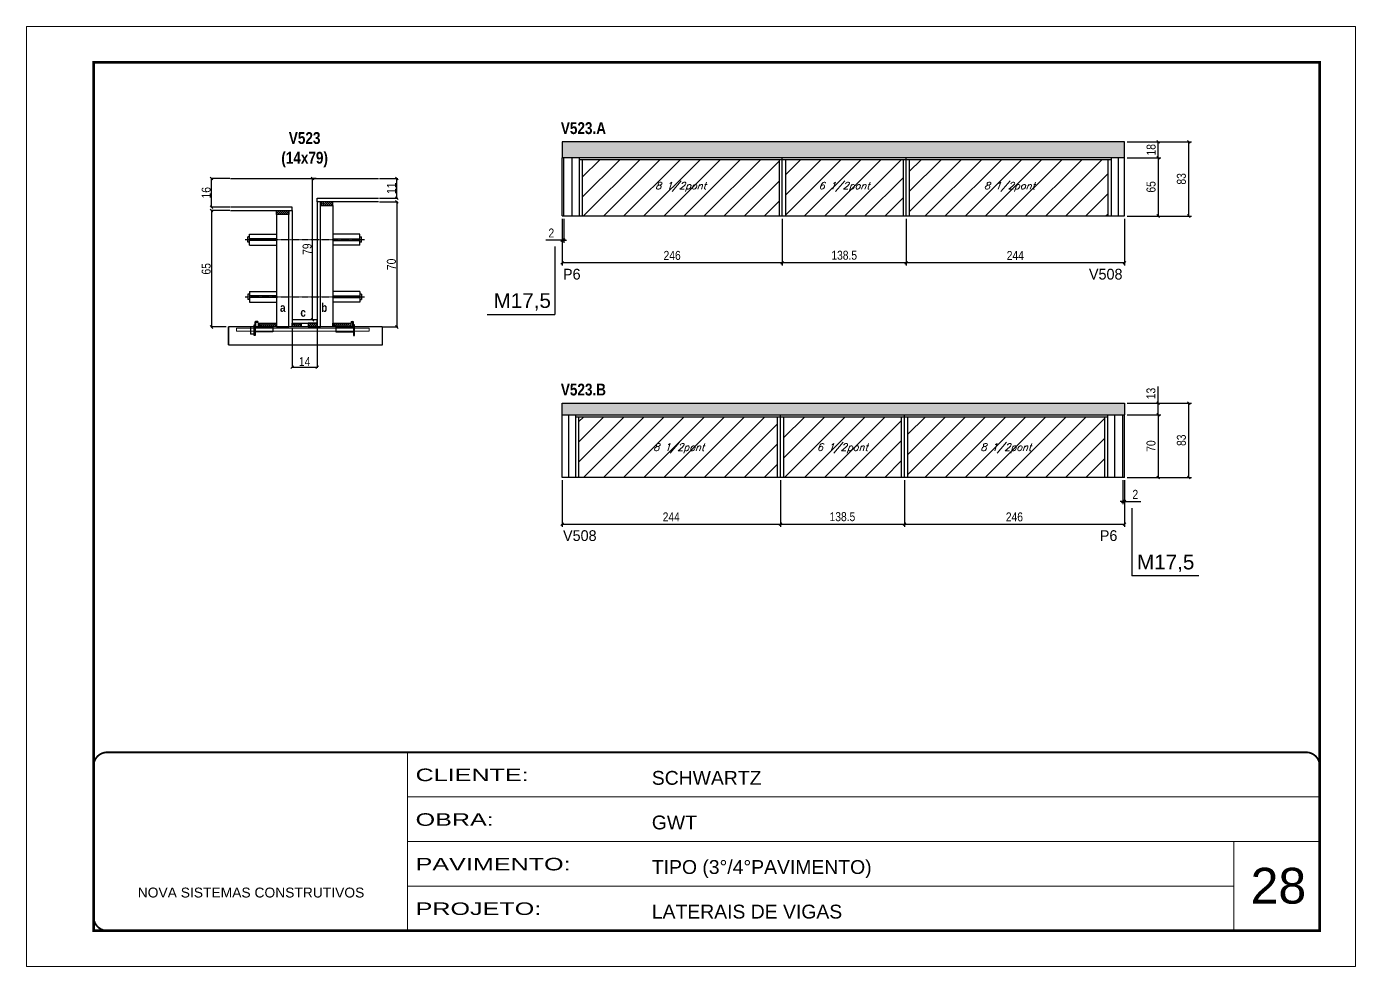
# Model space of a CAD drawing. Extents: x 13154 to 22413, y 1253 to 30260.
# Drawn here: x 17923 to 19408, y 21928 to 22978 of the extents above; entities that cross this region are included whole.
import ezdxf

# ---------------------------------------------------------------- set-up
doc = ezdxf.new("R2010")
doc.units = 0
for name, pattern in [('CONTINUO', [0]), ('DASHED', [0.75, 0.5, -0.25]), ('HIDDEN', [0.375, 0.25, -0.125])]:
    doc.linetypes.add(name, pattern=pattern)
for name, color, linetype in [('5', 5, 'Continuous'), ('barrote', 251, 'Continuous'), ('COTA', 241, 'Continuous'), ('detalhes', 4, 'Continuous'), ('NOMENCLATURA', 7, 'Continuous'), ('Painéis', 200, 'Continuous'), ('presilha', 1, 'Continuous'), ('SARR_2.2x10', 60, 'Continuous'), ('SARR_2.2x7', 40, 'Continuous'), ('SARR_3.5x7', 81, 'Continuous'), ('TENSOR', 3, 'Continuous'), ('texto', 7, 'Continuous')]:
    doc.layers.add(name, color=color, linetype=linetype)
for name, color, linetype, lineweight in [('CARIMBO', 255, 'Continuous', 9), ('CONCRETO', 251, 'Continuous', 25), ('Folhas', 255, 'Continuous', 9), ('Hachura', 251, 'Continuous', 9), ('SARRAFO DE PRESSAO', 251, 'DASHED', 9), ('SCO-___-LAJ', 2, 'Continuous', 0)]:
    doc.layers.add(name, color=color, linetype=linetype, lineweight=lineweight)
doc.styles.add('ARIAL', font='arial.ttf')
doc.styles.add('COTA TECNICA', font='techl___.ttf', dxfattribs={"height": 10})
doc.styles.add('COTA TECNICA 2X', font='techl___.ttf', dxfattribs={"height": 10})
doc.styles.add('Romans', font='romans.shx')
doc.styles.add('ROMAS860', font='ROMAS860.SHX')
doc.styles.get("Standard").update_dxf_attribs({"font": 'arial.ttf'})
doc.styles.add('TECNICA', font='techb___.ttf', dxfattribs={"height": 10})
doc.styles.add('Tecnologia', font='')
doc.styles.get('Tecnologia').set_extended_font_data('Forgotten Futurist')
doc.dimstyles.new('PAINEL', dxfattribs={"dimtxt": 10, "dimasz": 3, "dimexe": 3, "dimexo": 3, "dimgap": 3, "dimtad": 1, "dimdec": 1, "dimzin": 12, "dimdsep": 46, "dimtxsty": 'COTA TECNICA', "dimblk1": 'OBLIQUE', "dimblk2": 'OBLIQUE', "dimsah": 1, "dimcen": 0.9, "dimclrd": 4, "dimclre": 4, "dimclrt": 240, "dimadec": 1, "dimazin": 3, "dimtfac": 1, "dimtdec": 1, "dimtmove": 0, "dimatfit": 3, "dimfxl": 1, "dimtolj": 1, "dimtzin": 12, "dimarcsym": 0})
doc.dimstyles.new('SECAO', dxfattribs={"dimscale": 0.333333, "dimtxt": 5, "dimasz": 9, "dimexe": 3, "dimexo": 3, "dimgap": 3, "dimtad": 1, "dimdec": 1, "dimlfac": 0.5, "dimzin": 12, "dimdsep": 46, "dimtxsty": 'COTA TECNICA 2X', "dimblk1": 'OBLIQUE', "dimblk2": 'OBLIQUE', "dimsah": 1, "dimcen": 0.9, "dimclrd": 4, "dimclre": 4, "dimclrt": 240, "dimadec": 1, "dimazin": 3, "dimtfac": 1, "dimtdec": 1, "dimtmove": 0, "dimatfit": 3, "dimfxl": 1, "dimtolj": 1, "dimtzin": 12, "dimarcsym": 0})

# ---------------------------------------------------------------- blocks, each defined once
blk = doc.blocks.new('9999999999')
at = {"color": 30, "linetype": 'CONTINUO'}
for p, q in [((98564.6, 34230.2), (98564.6, 34429.4)), ((98564.6, 34379.6), (99584, 34379.6)), ((98564.6, 34329.8), (99488, 34329.8)), ((99584, 34329.8), (99488, 34329.8)), ((99488, 34329.8), (99488, 34230.2)), ((98564.6, 34280), (99488, 34280))]:
    blk.add_line(p, q, dxfattribs=at)
at = {"color": 30, "linetype": 'CONTINUO', "const_width": 2}
blk.add_lwpolyline([(99584, 34230.2), (99584, 34414.4, 0.414214), (99569, 34429.4), (98229, 34429.4, 0.414214), (98214, 34414.4), (98214, 34245.2, 0.414214), (98229, 34230.2), (99584, 34230.2)], format="xyb", dxfattribs=at)
at = {"layer": 'Folhas'}
blk.add_lwpolyline([(98139, 34190.2), (99624, 34190.2), (99624, 35240.2), (98139, 35240.2)], close=True, dxfattribs=at)
at = {"layer": 'Folhas', "color": 30, "const_width": 3}
blk.add_lwpolyline([(98214, 34230.2), (99584, 34230.2), (99584, 35200.2), (98214, 35200.2)], close=True, dxfattribs=at)
at = {"color": 7, "linetype": 'Continuous', "ltscale": 5, "style": 'ARIAL'}
for s, height, p in [('SCHWARTZ', 15.48, (98837.7, 34393.1)), ('GWT', 15.48, (98837.7, 34343.3)), ('TIPO (3°/4°PAVIMENTO)', 15.483, (98837.7, 34293.5)), ('NOVA SISTEMAS CONSTRUTIVOS', 11.059, (98263.2, 34267.2)), ('LATERAIS DE VIGAS', 15.483, (98837.7, 34243.7))]:
    blk.add_text(s, height=height, dxfattribs=at).set_placement(p)
at = {"layer": 'Folhas', "color": 7, "style": 'Tecnologia', "width": 1.5}
for s, p in [('CLIENTE:', (98573.7, 34397.2)), ('OBRA:', (98573.7, 34347.3)), ('PAVIMENTO:', (98573.7, 34297.5)), ('PROJETO:', (98573.7, 34247.7))]:
    blk.add_text(s, height=14, dxfattribs=at).set_placement(p)
blk = doc.blocks.new('PRESILHA METÁLICA 1')
at = {"layer": 'presilha'}
for p, q in [((0, 13), (6, 13)), ((0, 13), (0, 0)), ((6, 0), (0, 0)), ((6, 15.5), (7.5, 15.5)), ((6, -2.5), (6, 15.5)), ((6, 13), (6, 0)), ((7.5, 10.6), (7.5, 19.9)), ((7.5, 15.5), (7.5, -2.5)), ((37.5, 4.1), (7.5, 4.1)), ((12, 21), (8.6, 21)), ((9, 11.6), (9, 18.9)), ((12, 19.5), (9.6, 19.5)), ((37.5, 11), (9.6, 11)), ((12, 21), (12, 19.5)), ((37.5, 11), (37.5, 4.1)), ((7.5, -2.5), (6, -2.5))]:
    blk.add_line(p, q, dxfattribs=at)
for centre, radius, start, end in [((8.6, 19.9), 1.14, 90, 180), ((9.6, 18.9), 0.57, 90, 180), ((9.6, 11.6), 0.57, 180, 270)]:
    blk.add_arc(centre, radius, start, end, dxfattribs=at)
blk = doc.blocks.new('PRESILHA METÁLICA 2')
at = {"layer": 'presilha'}
for p, q in [((-5.2, 23.5), (-5.2, 22)), ((-5.2, 23.5), (-1.9, 23.5)), ((-0.8, 14.6), (-0.8, 22.4)), ((-30.8, 13.5), (-30.8, 6.6)), ((-30.8, 13.5), (-2.8, 13.5)), ((-30.8, 6.6), (-0.8, 6.6)), ((-5.2, 22), (-2.8, 22)), ((-2.2, 14.1), (-2.2, 21.4)), ((0.8, 18), (-0.8, 18)), ((-0.8, 18), (-0.8, 0)), ((-0.8, 0), (0.8, 0)), ((0.8, 0), (0.8, 18))]:
    blk.add_line(p, q, dxfattribs=at)
for centre, radius, start, end in [((-1.9, 22.4), 1.14, 0, 90), ((-2.8, 21.4), 0.57, 0, 90), ((-2.8, 14.1), 0.57, 270, 0)]:
    blk.add_arc(centre, radius, start, end, dxfattribs=at)
blk = doc.blocks.new('_Oblique')
at = {"color": 0, "linetype": 'ByBlock', "lineweight": -2}
blk.add_line((-0.5, -0.5), (0.5, 0.5), dxfattribs=at)
blk = doc.blocks.new('*D662')
at = {"layer": 'COTA', "color": 4, "lineweight": -2, "transparency": 16777216}
for p, q in [((18317.3, 22782.1), (18337.7, 22782.1)), ((18336.7, 22782.1), (18336.7, 22642.1)), ((18321.4, 22642.1), (18337.7, 22642.1))]:
    blk.add_line(p, q, dxfattribs=at)
at = {"layer": 'Defpoints', "color": 0, "transparency": 16777216}
for p in [(18316.3, 22782.1), (18320.4, 22642.1), (18336.7, 22642.1)]:
    blk.add_point(p, dxfattribs=at)
at = {"layer": 'COTA', "color": 4, "lineweight": -2, "transparency": 16777216, "xscale": 3, "yscale": 3, "zscale": 3}
for p, rotation in [((18336.7, 22782.1), 90), ((18336.7, 22642.1), 270)]:
    blk.add_blockref('_Oblique', p, dxfattribs=dict(at, rotation=rotation))
at = {"layer": 'COTA', "color": 240, "transparency": 16777216, "insert": (18330.6, 22712.1), "char_height": 10, "attachment_point": 5, "rotation": 90, "style": 'COTA TECNICA 2X'}
blk.add_mtext('\\A1;70', dxfattribs=at)
blk = doc.blocks.new('*D663')
at = {"layer": 'COTA', "color": 4, "lineweight": -2, "transparency": 16777216}
for p, q in [((18317.3, 22808.1), (18337.7, 22808.1)), ((18336.7, 22786.1), (18336.7, 22808.1)), ((18317.3, 22786.1), (18337.7, 22786.1))]:
    blk.add_line(p, q, dxfattribs=at)
at = {"layer": 'Defpoints', "color": 0, "transparency": 16777216}
for p in [(18316.3, 22808.1), (18336.7, 22808.1), (18316.3, 22786.1)]:
    blk.add_point(p, dxfattribs=at)
at = {"layer": 'COTA', "color": 4, "lineweight": -2, "transparency": 16777216, "xscale": 3, "yscale": 3, "zscale": 3}
for p, rotation in [((18336.7, 22808.1), 90), ((18336.7, 22786.1), 270)]:
    blk.add_blockref('_Oblique', p, dxfattribs=dict(at, rotation=rotation))
at = {"layer": 'COTA', "color": 240, "transparency": 16777216, "insert": (18330.6, 22797.1), "char_height": 10, "attachment_point": 5, "rotation": 90, "style": 'COTA TECNICA 2X'}
blk.add_mtext('\\A1;11', dxfattribs=at)
blk = doc.blocks.new('*D664')
at = {"layer": 'COTA', "color": 4, "lineweight": -2, "transparency": 16777216}
for p, q in [((18149.9, 22772.1), (18128.7, 22772.1)), ((18129.7, 22772.1), (18129.7, 22642.1)), ((18145.8, 22642.1), (18128.7, 22642.1))]:
    blk.add_line(p, q, dxfattribs=at)
at = {"layer": 'Defpoints', "color": 0, "transparency": 16777216}
for p in [(18150.9, 22772.1), (18129.7, 22642.1), (18146.8, 22642.1)]:
    blk.add_point(p, dxfattribs=at)
at = {"layer": 'COTA', "color": 4, "lineweight": -2, "transparency": 16777216, "xscale": 3, "yscale": 3, "zscale": 3}
for p, rotation in [((18129.7, 22772.1), 90), ((18129.7, 22642.1), 270)]:
    blk.add_blockref('_Oblique', p, dxfattribs=dict(at, rotation=rotation))
at = {"layer": 'COTA', "color": 240, "transparency": 16777216, "insert": (18123.6, 22707.1), "char_height": 10, "attachment_point": 5, "rotation": 90, "style": 'COTA TECNICA 2X'}
blk.add_mtext('\\A1;65', dxfattribs=at)
blk = doc.blocks.new('*D665')
at = {"layer": 'COTA', "color": 4, "lineweight": -2, "transparency": 16777216}
for p, q in [((18246.6, 22808.1), (18241.5, 22808.1)), ((18242.5, 22650.1), (18242.5, 22808.1)), ((18246.6, 22650.1), (18241.5, 22650.1))]:
    blk.add_line(p, q, dxfattribs=at)
at = {"layer": 'Defpoints', "color": 0, "transparency": 16777216}
for p in [(18242.5, 22808.1), (18247.6, 22808.1), (18247.6, 22650.1)]:
    blk.add_point(p, dxfattribs=at)
at = {"layer": 'COTA', "color": 4, "lineweight": -2, "transparency": 16777216, "xscale": 3, "yscale": 3, "zscale": 3}
for p, rotation in [((18242.5, 22808.1), 90), ((18242.5, 22650.1), 270)]:
    blk.add_blockref('_Oblique', p, dxfattribs=dict(at, rotation=rotation))
at = {"layer": 'COTA', "color": 240, "transparency": 16777216, "insert": (18236.4, 22729.1), "char_height": 10, "attachment_point": 5, "rotation": 90, "style": 'COTA TECNICA 2X'}
blk.add_mtext('\\A1;79', dxfattribs=at)
blk = doc.blocks.new('*D666')
at = {"layer": 'COTA', "color": 4, "lineweight": -2, "transparency": 16777216}
for p, q in [((18149.9, 22808.1), (18128.7, 22808.1)), ((18129.7, 22776.1), (18129.7, 22808.1)), ((18149.9, 22776.1), (18128.7, 22776.1))]:
    blk.add_line(p, q, dxfattribs=at)
at = {"layer": 'Defpoints', "color": 0, "transparency": 16777216}
for p in [(18129.7, 22808.1), (18150.9, 22808.1), (18150.9, 22776.1)]:
    blk.add_point(p, dxfattribs=at)
at = {"layer": 'COTA', "color": 4, "lineweight": -2, "transparency": 16777216, "xscale": 3, "yscale": 3, "zscale": 3}
for p, rotation in [((18129.7, 22808.1), 90), ((18129.7, 22776.1), 270)]:
    blk.add_blockref('_Oblique', p, dxfattribs=dict(at, rotation=rotation))
at = {"layer": 'COTA', "color": 240, "transparency": 16777216, "insert": (18123.6, 22792.1), "char_height": 10, "attachment_point": 5, "rotation": 90, "style": 'COTA TECNICA 2X'}
blk.add_mtext('\\A1;16', dxfattribs=at)
blk = doc.blocks.new('*D667')
at = {"layer": 'COTA', "color": 4, "lineweight": -2, "transparency": 16777216}
for p, q in [((18219.6, 22641.1), (18219.6, 22596.3)), ((18247.6, 22641.1), (18247.6, 22596.3)), ((18219.6, 22597.3), (18247.6, 22597.3))]:
    blk.add_line(p, q, dxfattribs=at)
at = {"layer": 'Defpoints', "color": 0, "transparency": 16777216}
for p in [(18219.6, 22642.1), (18247.6, 22642.1), (18247.6, 22597.3)]:
    blk.add_point(p, dxfattribs=at)
at = {"layer": 'COTA', "color": 4, "lineweight": -2, "transparency": 16777216, "xscale": 3, "yscale": 3, "zscale": 3, "rotation": 180}
blk.add_blockref('_Oblique', (18219.6, 22597.3), dxfattribs=at)
at = {"layer": 'COTA', "color": 4, "lineweight": -2, "transparency": 16777216, "xscale": 3, "yscale": 3, "zscale": 3}
blk.add_blockref('_Oblique', (18247.6, 22597.3), dxfattribs=at)
at = {"layer": 'COTA', "color": 240, "transparency": 16777216, "insert": (18233.6, 22603.4), "char_height": 10, "attachment_point": 5, "style": 'COTA TECNICA 2X'}
blk.add_mtext('\\A1;14', dxfattribs=at)
blk = doc.blocks.new('*D669')
at = {"layer": 'COTA', "color": 4, "linetype": 'ByBlock', "lineweight": -2, "transparency": 16777216}
for p, q in [((18903.8, 22471.1), (18903.8, 22418.8)), ((19149.8, 22471.1), (19149.8, 22418.8)), ((18903.8, 22421.8), (19149.8, 22421.8))]:
    blk.add_line(p, q, dxfattribs=at)
at = {"layer": 'Defpoints', "color": 0, "linetype": 'ByBlock', "transparency": 16777216}
for p in [(18903.8, 22474.1), (19149.8, 22474.1), (19149.8, 22421.8)]:
    blk.add_point(p, dxfattribs=at)
at = {"layer": 'COTA', "color": 4, "linetype": 'ByBlock', "lineweight": -2, "transparency": 16777216, "xscale": 3, "yscale": 3, "zscale": 3, "rotation": 180}
blk.add_blockref('_Oblique', (18903.8, 22421.8), dxfattribs=at)
at = {"layer": 'COTA', "color": 4, "linetype": 'ByBlock', "lineweight": -2, "transparency": 16777216, "xscale": 3, "yscale": 3, "zscale": 3}
blk.add_blockref('_Oblique', (19149.8, 22421.8), dxfattribs=at)
at = {"layer": 'COTA', "color": 240, "linetype": 'ByBlock', "transparency": 16777216, "insert": (19026.8, 22429.9), "char_height": 10, "attachment_point": 5, "style": 'COTA TECNICA'}
blk.add_mtext('\\A1;246', dxfattribs=at)
blk = doc.blocks.new('*D668')
at = {"layer": 'COTA', "color": 4, "linetype": 'ByBlock', "lineweight": -2, "transparency": 16777216}
for p, q in [((19152.8, 22544.1), (19190.6, 22544.1)), ((19187.6, 22544.1), (19187.6, 22474.1)), ((19152.8, 22474.1), (19190.6, 22474.1))]:
    blk.add_line(p, q, dxfattribs=at)
at = {"layer": 'Defpoints', "color": 0, "linetype": 'ByBlock', "transparency": 16777216}
for p in [(19149.8, 22544.1), (19149.8, 22474.1), (19187.6, 22474.1)]:
    blk.add_point(p, dxfattribs=at)
at = {"layer": 'COTA', "color": 4, "linetype": 'ByBlock', "lineweight": -2, "transparency": 16777216, "xscale": 3, "yscale": 3, "zscale": 3}
for p, rotation in [((19187.6, 22544.1), 90), ((19187.6, 22474.1), 270)]:
    blk.add_blockref('_Oblique', p, dxfattribs=dict(at, rotation=rotation))
at = {"layer": 'COTA', "color": 240, "linetype": 'ByBlock', "transparency": 16777216, "insert": (19179.5, 22509.1), "char_height": 10, "attachment_point": 5, "rotation": 90, "style": 'COTA TECNICA'}
blk.add_mtext('\\A1;70', dxfattribs=at)
blk = doc.blocks.new('*D670')
at = {"layer": 'COTA', "color": 4, "linetype": 'ByBlock', "lineweight": -2, "transparency": 16777216}
for p, q in [((19152.8, 22557.1), (19224.7, 22557.1)), ((19221.7, 22474.1), (19221.7, 22557.1)), ((19152.8, 22474.1), (19224.7, 22474.1))]:
    blk.add_line(p, q, dxfattribs=at)
at = {"layer": 'Defpoints', "color": 0, "linetype": 'ByBlock', "transparency": 16777216}
for p in [(19149.8, 22557.1), (19221.7, 22557.1), (19149.8, 22474.1)]:
    blk.add_point(p, dxfattribs=at)
at = {"layer": 'COTA', "color": 4, "linetype": 'ByBlock', "lineweight": -2, "transparency": 16777216, "xscale": 3, "yscale": 3, "zscale": 3}
for p, rotation in [((19221.7, 22557.1), 90), ((19221.7, 22474.1), 270)]:
    blk.add_blockref('_Oblique', p, dxfattribs=dict(at, rotation=rotation))
at = {"layer": 'COTA', "color": 240, "linetype": 'ByBlock', "transparency": 16777216, "insert": (19213.4, 22515.6), "char_height": 10, "attachment_point": 5, "rotation": 90, "style": 'COTA TECNICA'}
blk.add_mtext('\\A1;83', dxfattribs=at)
blk = doc.blocks.new('*D671')
at = {"layer": 'COTA', "color": 4, "lineweight": -2, "transparency": 16777216}
for p, q in [((19147.8, 22471.1), (19147.8, 22444.1)), ((19149.8, 22471.1), (19149.8, 22444.1)), ((19147.8, 22447.1), (19144.8, 22447.1)), ((19147.8, 22447.1), (19149.8, 22447.1)), ((19149.8, 22447.1), (19167.9, 22447.1))]:
    blk.add_line(p, q, dxfattribs=at)
at = {"layer": 'Defpoints', "color": 0, "transparency": 16777216}
for p in [(19147.8, 22474.1), (19149.8, 22474.1), (19149.8, 22447.1)]:
    blk.add_point(p, dxfattribs=at)
at = {"layer": 'COTA', "color": 4, "lineweight": -2, "transparency": 16777216, "xscale": 3, "yscale": 3, "zscale": 3}
blk.add_blockref('_Oblique', (19147.8, 22447.1), dxfattribs=at)
at = {"layer": 'COTA', "color": 4, "lineweight": -2, "transparency": 16777216, "xscale": 3, "yscale": 3, "zscale": 3, "rotation": 180}
blk.add_blockref('_Oblique', (19149.8, 22447.1), dxfattribs=at)
at = {"layer": 'COTA', "color": 240, "transparency": 16777216, "insert": (19161.9, 22455.1), "char_height": 10, "attachment_point": 5, "style": 'COTA TECNICA'}
blk.add_mtext('\\A1;2', dxfattribs=at)
blk = doc.blocks.new('*D672')
at = {"layer": 'COTA', "color": 4, "lineweight": -2, "transparency": 16777216}
for p, q in [((18521.3, 22471.1), (18521.3, 22418.8)), ((18765.3, 22471.1), (18765.3, 22418.8)), ((18521.3, 22421.8), (18765.3, 22421.8))]:
    blk.add_line(p, q, dxfattribs=at)
at = {"layer": 'Defpoints', "color": 0, "transparency": 16777216}
for p in [(18521.3, 22474.1), (18765.3, 22474.1), (18765.3, 22421.8)]:
    blk.add_point(p, dxfattribs=at)
at = {"layer": 'COTA', "color": 4, "lineweight": -2, "transparency": 16777216, "xscale": 3, "yscale": 3, "zscale": 3, "rotation": 180}
blk.add_blockref('_Oblique', (18521.3, 22421.8), dxfattribs=at)
at = {"layer": 'COTA', "color": 4, "lineweight": -2, "transparency": 16777216, "xscale": 3, "yscale": 3, "zscale": 3}
blk.add_blockref('_Oblique', (18765.3, 22421.8), dxfattribs=at)
at = {"layer": 'COTA', "color": 240, "transparency": 16777216, "insert": (18643.3, 22429.9), "char_height": 10, "attachment_point": 5, "style": 'COTA TECNICA'}
blk.add_mtext('\\A1;244', dxfattribs=at)
blk = doc.blocks.new('*D673')
at = {"layer": 'COTA', "color": 4, "lineweight": -2, "transparency": 16777216}
for p, q in [((19187.6, 22557.1), (19187.6, 22575.6)), ((19152.8, 22557.1), (19190.6, 22557.1)), ((19152.8, 22544.1), (19190.6, 22544.1)), ((19187.6, 22544.1), (19187.6, 22557.1))]:
    blk.add_line(p, q, dxfattribs=at)
at = {"layer": 'Defpoints', "color": 0, "transparency": 16777216}
for p in [(19149.8, 22557.1), (19149.8, 22544.1), (19187.6, 22557.1)]:
    blk.add_point(p, dxfattribs=at)
at = {"layer": 'COTA', "color": 4, "lineweight": -2, "transparency": 16777216, "xscale": 3, "yscale": 3, "zscale": 3}
for p, rotation in [((19187.6, 22557.1), 90), ((19187.6, 22544.1), 270)]:
    blk.add_blockref('_Oblique', p, dxfattribs=dict(at, rotation=rotation))
at = {"layer": 'COTA', "color": 240, "transparency": 16777216, "insert": (19179.4, 22567.8), "char_height": 10, "attachment_point": 5, "rotation": 90, "style": 'COTA TECNICA'}
blk.add_mtext('\\A1;13', dxfattribs=at)
blk = doc.blocks.new('*D674')
at = {"layer": 'COTA', "color": 4, "lineweight": -2, "transparency": 16777216}
for p, q in [((18765.3, 22471.1), (18765.3, 22418.8)), ((18903.8, 22471.1), (18903.8, 22418.8)), ((18765.3, 22421.8), (18903.8, 22421.8))]:
    blk.add_line(p, q, dxfattribs=at)
at = {"layer": 'Defpoints', "color": 0, "transparency": 16777216}
for p in [(18765.3, 22474.1), (18903.8, 22474.1), (18903.8, 22421.8)]:
    blk.add_point(p, dxfattribs=at)
at = {"layer": 'COTA', "color": 4, "lineweight": -2, "transparency": 16777216, "xscale": 3, "yscale": 3, "zscale": 3, "rotation": 180}
blk.add_blockref('_Oblique', (18765.3, 22421.8), dxfattribs=at)
at = {"layer": 'COTA', "color": 4, "lineweight": -2, "transparency": 16777216, "xscale": 3, "yscale": 3, "zscale": 3}
blk.add_blockref('_Oblique', (18903.8, 22421.8), dxfattribs=at)
at = {"layer": 'COTA', "color": 240, "transparency": 16777216, "insert": (18834.6, 22430.1), "char_height": 10, "attachment_point": 5, "style": 'COTA TECNICA'}
blk.add_mtext('\\A1;138.5', dxfattribs=at)
blk = doc.blocks.new('*D678')
at = {"layer": 'COTA', "color": 4, "linetype": 'ByBlock', "lineweight": -2, "transparency": 16777216}
for p, q in [((18521.3, 22763.1), (18521.3, 22710.9)), ((18767.3, 22763.1), (18767.3, 22710.9)), ((18767.3, 22713.9), (18521.3, 22713.9))]:
    blk.add_line(p, q, dxfattribs=at)
at = {"layer": 'Defpoints', "color": 0, "linetype": 'ByBlock', "transparency": 16777216}
for p in [(18521.3, 22766.1), (18767.3, 22766.1), (18521.3, 22713.9)]:
    blk.add_point(p, dxfattribs=at)
at = {"layer": 'COTA', "color": 4, "linetype": 'ByBlock', "lineweight": -2, "transparency": 16777216, "xscale": 3, "yscale": 3, "zscale": 3, "rotation": 180}
blk.add_blockref('_Oblique', (18521.3, 22713.9), dxfattribs=at)
at = {"layer": 'COTA', "color": 4, "linetype": 'ByBlock', "lineweight": -2, "transparency": 16777216, "xscale": 3, "yscale": 3, "zscale": 3}
blk.add_blockref('_Oblique', (18767.3, 22713.9), dxfattribs=at)
at = {"layer": 'COTA', "color": 240, "linetype": 'ByBlock', "transparency": 16777216, "insert": (18644.3, 22722), "char_height": 10, "attachment_point": 5, "style": 'COTA TECNICA'}
blk.add_mtext('\\A1;246', dxfattribs=at)
blk = doc.blocks.new('*D679')
at = {"layer": 'COTA', "color": 4, "lineweight": -2, "transparency": 16777216}
for p, q in [((18521.3, 22763.1), (18521.3, 22736.1)), ((18523.3, 22763.1), (18523.3, 22736.1)), ((18521.3, 22739.1), (18503.2, 22739.1)), ((18523.3, 22739.1), (18521.3, 22739.1)), ((18523.3, 22739.1), (18526.3, 22739.1))]:
    blk.add_line(p, q, dxfattribs=at)
at = {"layer": 'Defpoints', "color": 0, "transparency": 16777216}
for p in [(18521.3, 22766.1), (18523.3, 22766.1), (18521.3, 22739.1)]:
    blk.add_point(p, dxfattribs=at)
at = {"layer": 'COTA', "color": 4, "lineweight": -2, "transparency": 16777216, "xscale": 3, "yscale": 3, "zscale": 3}
blk.add_blockref('_Oblique', (18521.3, 22739.1), dxfattribs=at)
at = {"layer": 'COTA', "color": 4, "lineweight": -2, "transparency": 16777216, "xscale": 3, "yscale": 3, "zscale": 3, "rotation": 180}
blk.add_blockref('_Oblique', (18523.3, 22739.1), dxfattribs=at)
at = {"layer": 'COTA', "color": 240, "transparency": 16777216, "insert": (18509.3, 22747.1), "char_height": 10, "attachment_point": 5, "style": 'COTA TECNICA'}
blk.add_mtext('\\A1;2', dxfattribs=at)
blk = doc.blocks.new('*D680')
at = {"layer": 'COTA', "color": 4, "lineweight": -2, "transparency": 16777216}
for p, q in [((18905.8, 22763.1), (18905.8, 22710.9)), ((19149.8, 22763.1), (19149.8, 22710.9)), ((19149.8, 22713.9), (18905.8, 22713.9))]:
    blk.add_line(p, q, dxfattribs=at)
at = {"layer": 'Defpoints', "color": 0, "transparency": 16777216}
for p in [(18905.8, 22766.1), (19149.8, 22766.1), (18905.8, 22713.9)]:
    blk.add_point(p, dxfattribs=at)
at = {"layer": 'COTA', "color": 4, "lineweight": -2, "transparency": 16777216, "xscale": 3, "yscale": 3, "zscale": 3, "rotation": 180}
blk.add_blockref('_Oblique', (18905.8, 22713.9), dxfattribs=at)
at = {"layer": 'COTA', "color": 4, "lineweight": -2, "transparency": 16777216, "xscale": 3, "yscale": 3, "zscale": 3}
blk.add_blockref('_Oblique', (19149.8, 22713.9), dxfattribs=at)
at = {"layer": 'COTA', "color": 240, "transparency": 16777216, "insert": (19027.8, 22722), "char_height": 10, "attachment_point": 5, "style": 'COTA TECNICA'}
blk.add_mtext('\\A1;244', dxfattribs=at)
blk = doc.blocks.new('*D681')
at = {"layer": 'COTA', "color": 4, "lineweight": -2, "transparency": 16777216}
for p, q in [((18767.3, 22763.1), (18767.3, 22710.9)), ((18905.8, 22763.1), (18905.8, 22710.9)), ((18905.8, 22713.9), (18767.3, 22713.9))]:
    blk.add_line(p, q, dxfattribs=at)
at = {"layer": 'Defpoints', "color": 0, "transparency": 16777216}
for p in [(18767.3, 22766.1), (18905.8, 22766.1), (18767.3, 22713.9)]:
    blk.add_point(p, dxfattribs=at)
at = {"layer": 'COTA', "color": 4, "lineweight": -2, "transparency": 16777216, "xscale": 3, "yscale": 3, "zscale": 3, "rotation": 180}
blk.add_blockref('_Oblique', (18767.3, 22713.9), dxfattribs=at)
at = {"layer": 'COTA', "color": 4, "lineweight": -2, "transparency": 16777216, "xscale": 3, "yscale": 3, "zscale": 3}
blk.add_blockref('_Oblique', (18905.8, 22713.9), dxfattribs=at)
at = {"layer": 'COTA', "color": 240, "transparency": 16777216, "insert": (18836.6, 22722.2), "char_height": 10, "attachment_point": 5, "style": 'COTA TECNICA'}
blk.add_mtext('\\A1;138.5', dxfattribs=at)
blk = doc.blocks.new('*D675')
at = {"layer": 'COTA', "color": 4, "linetype": 'ByBlock', "lineweight": -2, "transparency": 16777216}
for p, q in [((19152.8, 22831.1), (19190.6, 22831.1)), ((19187.6, 22831.1), (19187.6, 22766.1)), ((19152.8, 22766.1), (19190.6, 22766.1))]:
    blk.add_line(p, q, dxfattribs=at)
at = {"layer": 'Defpoints', "color": 0, "linetype": 'ByBlock', "transparency": 16777216}
for p in [(19149.8, 22831.1), (19149.8, 22766.1), (19187.6, 22766.1)]:
    blk.add_point(p, dxfattribs=at)
at = {"layer": 'COTA', "color": 4, "linetype": 'ByBlock', "lineweight": -2, "transparency": 16777216, "xscale": 3, "yscale": 3, "zscale": 3}
for p, rotation in [((19187.6, 22831.1), 90), ((19187.6, 22766.1), 270)]:
    blk.add_blockref('_Oblique', p, dxfattribs=dict(at, rotation=rotation))
at = {"layer": 'COTA', "color": 240, "linetype": 'ByBlock', "transparency": 16777216, "insert": (19179.5, 22798.6), "char_height": 10, "attachment_point": 5, "rotation": 90, "style": 'COTA TECNICA'}
blk.add_mtext('\\A1;65', dxfattribs=at)
blk = doc.blocks.new('*D676')
at = {"layer": 'COTA', "color": 4, "linetype": 'ByBlock', "lineweight": -2, "transparency": 16777216}
for p, q in [((19152.8, 22849.1), (19224.7, 22849.1)), ((19221.7, 22766.1), (19221.7, 22849.1)), ((19152.8, 22766.1), (19224.7, 22766.1))]:
    blk.add_line(p, q, dxfattribs=at)
at = {"layer": 'Defpoints', "color": 0, "linetype": 'ByBlock', "transparency": 16777216}
for p in [(19149.8, 22849.1), (19221.7, 22849.1), (19149.8, 22766.1)]:
    blk.add_point(p, dxfattribs=at)
at = {"layer": 'COTA', "color": 4, "linetype": 'ByBlock', "lineweight": -2, "transparency": 16777216, "xscale": 3, "yscale": 3, "zscale": 3}
for p, rotation in [((19221.7, 22849.1), 90), ((19221.7, 22766.1), 270)]:
    blk.add_blockref('_Oblique', p, dxfattribs=dict(at, rotation=rotation))
at = {"layer": 'COTA', "color": 240, "linetype": 'ByBlock', "transparency": 16777216, "insert": (19213.4, 22807.6), "char_height": 10, "attachment_point": 5, "rotation": 90, "style": 'COTA TECNICA'}
blk.add_mtext('\\A1;83', dxfattribs=at)
blk = doc.blocks.new('*D677')
at = {"layer": 'COTA', "color": 4, "lineweight": -2, "transparency": 16777216}
for p, q in [((19152.8, 22849.1), (19190.6, 22849.1)), ((19187.6, 22831.1), (19187.6, 22849.1)), ((19152.8, 22831.1), (19190.6, 22831.1))]:
    blk.add_line(p, q, dxfattribs=at)
at = {"layer": 'Defpoints', "color": 0, "transparency": 16777216}
for p in [(19149.8, 22849.1), (19187.6, 22849.1), (19149.8, 22831.1)]:
    blk.add_point(p, dxfattribs=at)
at = {"layer": 'COTA', "color": 4, "lineweight": -2, "transparency": 16777216, "xscale": 3, "yscale": 3, "zscale": 3}
for p, rotation in [((19187.6, 22849.1), 90), ((19187.6, 22831.1), 270)]:
    blk.add_blockref('_Oblique', p, dxfattribs=dict(at, rotation=rotation))
at = {"layer": 'COTA', "color": 240, "transparency": 16777216, "insert": (19179.6, 22840.1), "char_height": 10, "attachment_point": 5, "rotation": 90, "style": 'COTA TECNICA'}
blk.add_mtext('\\A1;18', dxfattribs=at)

msp = doc.modelspace()

# ---------------------------------------------------------------- hatches: boundary and pattern name
at = {"layer": 'COTA'}
h = msp.add_hatch(dxfattribs=at)
h.set_pattern_fill('AR-CONC', color=256, scale=0.03)
h.set_pattern_definition([(50, (1633.759, -794.36), (5.4655401, -0.4781726), [0.5715, -6.2865]), (355, (1633.759, -794.36), (-1.0573026, 5.7317054), [0.4572, -5.0292175]), (100.451445, (1634.2145, -794.4), (4.4082374, 5.2535326), [0.4857003, -5.3427073]), (46.1842, (1633.759, -792.836), (8.1323712, -1.2612698), [0.85725, -9.42975]), (96.635558, (1634.437, -792.941), (7.122124, 7.4227837), [0.7285507, -8.0140682]), (351.18415, (1633.759, -792.836), (7.122124, 7.4227837), [0.685799, -7.543792]), (21, (1634.521, -793.217), (4.54843174, -3.06795595), [0.5715, -6.2865]), (326, (1634.521, -793.217), (1.8540609, 5.525639), [0.4572, -5.0292]), (71.451445, (1634.9, -793.4726), (6.4024926, 2.4576831), [0.4857003, -5.3426981]), (37.5, (1633.759, -794.36), (0.0926581, 2.53665117), [0, -4.96824, 0, -5.1054, 0, -5.04825]), (7.5, (1633.759, -794.36), (2.00458988, 3.00541724), [0, -2.91084, 0, -4.85394, 0, -1.92405]), (327.5, (1632.0598, -794.36), (4.06771786, -0.17186232), [0, -1.905, 0, -5.9436, 0, -7.8867]), (317.5, (1631.2978, -794.36), (4.44387544, 0.76279473), [0, -2.4765, 0, -3.94716, 0, -5.6007])])
h.paths.add_polyline_path([(18521.33, 22849.15), (18521.33, 22831.15), (19149.83, 22831.15), (19149.83, 22849.15)])
h = msp.add_hatch(dxfattribs=at)
h.set_pattern_fill('AR-CONC', color=256, scale=0.03)
h.set_pattern_definition([(50, (1631.759, -1086.4363), (5.4655401, -0.4781726), [0.5715, -6.2865]), (355, (1631.759, -1086.4363), (-1.0573026, 5.7317054), [0.4572, -5.0292175]), (100.451445, (1632.2145, -1086.476), (4.4082374, 5.2535326), [0.4857003, -5.3427073]), (46.1842, (1631.759, -1084.912), (8.1323712, -1.2612698), [0.85725, -9.42975]), (96.635558, (1632.437, -1085.0174), (7.122124, 7.4227837), [0.7285507, -8.0140682]), (351.18415, (1631.759, -1084.912), (7.122124, 7.4227837), [0.685799, -7.543792]), (21, (1632.521, -1085.2933), (4.54843174, -3.06795595), [0.5715, -6.2865]), (326, (1632.521, -1085.2933), (1.8540609, 5.525639), [0.4572, -5.0292]), (71.451445, (1632.9, -1085.549), (6.4024926, 2.4576831), [0.4857003, -5.3426981]), (37.5, (1631.759, -1086.4363), (0.0926581, 2.53665117), [0, -4.96824, 0, -5.1054, 0, -5.04825]), (7.5, (1631.759, -1086.4363), (2.00458988, 3.00541724), [0, -2.91084, 0, -4.85394, 0, -1.92405]), (327.5, (1630.0598, -1086.4363), (4.06771786, -0.17186232), [0, -1.905, 0, -5.9436, 0, -7.8867]), (317.5, (1629.2978, -1086.4363), (4.44387544, 0.76279473), [0, -2.4765, 0, -3.94716, 0, -5.6007])])
h.paths.add_polyline_path([(19149.83, 22544.07), (19149.83, 22557.07), (18521.33, 22557.07), (18521.33, 22544.07)])
at = {"layer": 'Hachura', "linetype": 'ByBlock'}
h = msp.add_hatch(dxfattribs=at)
h.set_pattern_fill('ANSI31', color=256, scale=5)
h.paths.add_polyline_path([(18763.83, 22828.95), (18543.83, 22828.95), (18543.83, 22766.15), (18763.83, 22766.15)])
h.paths.add_polyline_path([(18770.83, 22828.95), (18770.83, 22766.15), (18902.33, 22766.15), (18902.33, 22828.95)])
h.paths.add_polyline_path([(18909.33, 22828.95), (18909.33, 22766.15), (19131.33, 22766.15), (19131.33, 22828.95)])
h.paths.add_polyline_path([(19127.33, 22474.07), (19127.33, 22541.87), (18907.33, 22541.87), (18907.33, 22474.07)])
h.paths.add_polyline_path([(18768.83, 22541.87), (18768.83, 22474.07), (18900.33, 22474.07), (18900.33, 22541.87)])
h.paths.add_polyline_path([(18539.83, 22541.87), (18539.83, 22474.07), (18761.83, 22474.07), (18761.83, 22541.87)])
at = {"layer": 'SARR_2.2x10'}
h = msp.add_hatch(dxfattribs=at)
h.set_pattern_fill('ANSI31', color=256, scale=0.5, angle=90)
h.set_pattern_definition([(135, (51375.5562, -100870.0663), (-1.122532015, -1.122532015), [])])
h.paths.add_polyline_path([(18182.02, 22646.5), (18182.02, 22642.1), (18202.02, 22642.1), (18202.02, 22646.5)])
h = msp.add_hatch(dxfattribs=at)
h.set_pattern_fill('ANSI31', color=256, scale=0.5, angle=90)
h.set_pattern_definition([(135, (51458.7562, -100870.0663), (-1.122532015, -1.122532015), [])])
h.paths.add_polyline_path([(18265.22, 22646.5), (18265.22, 22642.1), (18285.22, 22642.1), (18285.22, 22646.5)])
at = {"layer": 'SARR_2.2x7'}
h = msp.add_hatch(dxfattribs=at)
h.set_pattern_fill('ANSI31', color=256, scale=0.5, angle=90)
h.set_pattern_definition([(135, (51379.5562, -100734.4663), (-1.122532015, -1.122532015), [])])
h.paths.add_polyline_path([(18251.22, 22782.1), (18251.22, 22777.7), (18265.22, 22777.7), (18265.22, 22782.1)])
h = msp.add_hatch(dxfattribs=at)
h.set_pattern_fill('ANSI31', color=256, scale=0.5, angle=90)
h.set_pattern_definition([(135, (51369.5562, -100744.4663), (-1.122532015, -1.122532015), [])])
h.paths.add_polyline_path([(18216.02, 22772.1), (18216.02, 22767.7), (18202.02, 22767.7), (18202.02, 22772.1)])
h = msp.add_hatch(dxfattribs=at)
h.set_pattern_fill('ANSI31', color=256, scale=0.5, angle=90)
h.set_pattern_definition([(135, (51455.1562, -100870.0663), (-1.122532015, -1.122532015), [])])
h.paths.add_polyline_path([(18229.62, 22642.1), (18229.62, 22646.5), (18219.62, 22646.5), (18219.62, 22642.1)])
h = msp.add_hatch(dxfattribs=at)
h.set_pattern_fill('ANSI31', color=256, scale=0.5, angle=90)
h.set_pattern_definition([(135, (51445.1562, -100870.0663), (-1.122532015, -1.122532015), [])])
h.paths.add_polyline_path([(18237.62, 22642.1), (18237.62, 22646.5), (18247.62, 22646.5), (18247.62, 22642.1)])

# ---------------------------------------------------------------- linework, layer by layer
at = {"ltscale": 3}
for p, q in [((18170.02, 22736.7), (18170.02, 22742.7)), ((18172.02, 22742.7), (18170.02, 22742.7)), ((18172.02, 22736.7), (18170.02, 22736.7)), ((18172.02, 22733.7), (18172.02, 22745.7)), ((18172.02, 22745.7), (18202.02, 22745.7)), ((18202.02, 22740.7), (18172.02, 22740.7)), ((18202.02, 22738.7), (18172.02, 22738.7)), ((18295.22, 22745.7), (18265.22, 22745.7)), ((18265.22, 22740.7), (18295.22, 22740.7)), ((18265.22, 22738.7), (18295.22, 22738.7)), ((18295.22, 22733.7), (18295.22, 22745.7)), ((18295.22, 22742.7), (18297.22, 22742.7)), ((18297.22, 22736.7), (18295.22, 22736.7)), ((18297.22, 22736.7), (18297.22, 22742.7)), ((18172.02, 22733.7), (18202.02, 22733.7)), ((18295.22, 22733.7), (18265.22, 22733.7)), ((18170.02, 22678.88), (18170.02, 22672.88)), ((18172.02, 22678.88), (18170.02, 22678.88)), ((18172.02, 22681.88), (18172.02, 22669.88)), ((18172.02, 22681.88), (18202.02, 22681.88)), ((18202.02, 22676.88), (18172.02, 22676.88)), ((18295.22, 22681.88), (18265.22, 22681.88)), ((18265.22, 22676.88), (18295.22, 22676.88)), ((18295.22, 22681.88), (18295.22, 22669.88)), ((18297.22, 22678.88), (18295.22, 22678.88)), ((18297.22, 22678.88), (18297.22, 22672.88)), ((18172.02, 22672.88), (18170.02, 22672.88)), ((18202.02, 22674.88), (18172.02, 22674.88)), ((18172.02, 22669.88), (18202.02, 22669.88)), ((18265.22, 22674.88), (18295.22, 22674.88)), ((18295.22, 22669.88), (18265.22, 22669.88)), ((18295.22, 22672.88), (18297.22, 22672.88))]:
    msp.add_line(p, q, dxfattribs=at)
at = {"layer": 'barrote'}
msp.add_lwpolyline([(18148.56, 22622.1), (18320.48, 22622.1), (18320.48, 22642.1), (18148.56, 22642.1)], close=True, dxfattribs=at)
at = {"layer": 'CONCRETO', "linetype": 'Continuous'}
msp.add_line((18150.92, 22808.1), (18316.32, 22808.1), dxfattribs=at)
at = {"layer": 'COTA', "linetype": 'ByBlock'}
for p, q in [((19149.83, 22849.15), (18521.33, 22849.15)), ((18521.33, 22557.07), (19149.83, 22557.07))]:
    msp.add_line(p, q, dxfattribs=at)
at = {"layer": 'COTA'}
for p, q in [((18521.33, 22849.15), (18521.33, 22831.15)), ((19149.83, 22831.15), (19149.83, 22849.15)), ((18521.33, 22544.07), (18521.33, 22557.07)), ((19149.83, 22557.07), (19149.83, 22544.07))]:
    msp.add_line(p, q, dxfattribs=at)
at = {"layer": 'detalhes', "color": 250}
msp.add_line((18148.56, 22622.1), (18148.56, 22642.1), dxfattribs=at)
at = {"layer": 'NOMENCLATURA', "linetype": 'Continuous'}
for p, q in [((18513.05, 22731.92), (18513.05, 22656.17)), ((18437.61, 22656.17), (18513.05, 22656.17)), ((19158.11, 22439.84), (19158.11, 22364.09)), ((19232.84, 22364.09), (19158.11, 22364.09))]:
    msp.add_line(p, q, dxfattribs=at)
at = {"layer": 'Painéis', "linetype": 'Continuous'}
for p, q in [((19149.83, 22831.15), (18521.33, 22831.15)), ((18521.33, 22766.15), (18521.33, 22831.15)), ((18523.33, 22766.15), (18523.33, 22831.15)), ((18767.33, 22766.15), (18767.33, 22831.15)), ((18905.83, 22766.15), (18905.83, 22831.15)), ((19149.83, 22766.15), (19149.83, 22831.15)), ((18521.33, 22766.15), (19149.83, 22766.15)), ((18521.33, 22474.07), (18521.33, 22544.07)), ((18521.33, 22544.07), (19149.83, 22544.07)), ((18765.33, 22474.07), (18765.33, 22544.07)), ((18903.83, 22474.07), (18903.83, 22544.07)), ((19147.83, 22474.07), (19147.83, 22544.07)), ((19149.83, 22474.07), (19149.83, 22544.07)), ((19149.83, 22474.07), (18521.33, 22474.07))]:
    msp.add_line(p, q, dxfattribs=at)
at = {"layer": 'Painéis', "linetype": 'Continuous', "elevation": 0}
for points in [[(18316.32, 22782.1), (18247.62, 22782.1), (18247.62, 22786.1), (18316.32, 22786.1)], [(18150.92, 22772.1), (18219.62, 22772.1), (18219.62, 22776.1), (18150.92, 22776.1)]]:
    msp.add_lwpolyline(points, dxfattribs=at)
at = {"layer": 'Painéis', "linetype": 'Continuous'}
for points in [[(18251.22, 22642.1), (18251.22, 22782.1), (18247.62, 22782.1), (18247.62, 22642.1)], [(18216.02, 22642.1), (18216.02, 22772.1), (18219.62, 22772.1), (18219.62, 22642.1)], [(18247.62, 22650.1), (18219.62, 22650.1), (18219.62, 22646.5), (18247.62, 22646.5)]]:
    msp.add_lwpolyline(points, close=True, dxfattribs=at)
at = {"layer": 'SARR_2.2x10'}
for points in [[(18182.02, 22646.5), (18202.02, 22646.5), (18202.02, 22642.1), (18182.02, 22642.1)], [(18265.22, 22646.5), (18285.22, 22646.5), (18285.22, 22642.1), (18265.22, 22642.1)]]:
    msp.add_lwpolyline(points, close=True, dxfattribs=at)
at = {"layer": 'SARR_2.2x7', "linetype": 'Continuous'}
for p, q in [((18532.33, 22831.15), (18532.33, 22766.15)), ((18767.33, 22828.95), (18540.33, 22828.95)), ((18905.83, 22828.95), (18767.33, 22828.95)), ((19134.83, 22828.95), (18905.83, 22828.95)), ((19142.83, 22831.15), (19142.83, 22766.15)), ((18528.33, 22544.07), (18528.33, 22474.07)), ((19138.83, 22544.07), (19138.83, 22474.07)), ((18536.33, 22541.87), (18765.33, 22541.87)), ((18765.33, 22541.87), (18903.83, 22541.87)), ((18903.83, 22541.87), (19130.83, 22541.87))]:
    msp.add_line(p, q, dxfattribs=at)
at = {"layer": 'SARR_2.2x7', "elevation": 0}
for points in [[(18265.22, 22782.1), (18251.22, 22782.1), (18251.22, 22777.7), (18265.22, 22777.7)], [(18202.02, 22772.1), (18216.02, 22772.1), (18216.02, 22767.7), (18202.02, 22767.7)]]:
    msp.add_lwpolyline(points, close=True, dxfattribs=at)
at = {"layer": 'SARR_2.2x7'}
for points in [[(18219.62, 22646.5), (18229.62, 22646.5), (18229.62, 22642.1), (18219.62, 22642.1)], [(18247.62, 22646.5), (18237.62, 22646.5), (18237.62, 22642.1), (18247.62, 22642.1)]]:
    msp.add_lwpolyline(points, close=True, dxfattribs=at)
at = {"layer": 'SARR_3.5x7'}
for p, q in [((18540.33, 22831.15), (18540.33, 22766.15)), ((18543.83, 22828.95), (18543.83, 22766.15)), ((18763.83, 22828.95), (18763.83, 22766.15)), ((18770.83, 22828.95), (18770.83, 22766.15)), ((18902.33, 22828.95), (18902.33, 22766.15)), ((18909.33, 22828.95), (18909.33, 22766.15)), ((19131.33, 22828.95), (19131.33, 22766.15)), ((19134.83, 22831.15), (19134.83, 22766.15)), ((18536.33, 22544.07), (18536.33, 22474.07)), ((19130.83, 22544.07), (19130.83, 22474.07)), ((18539.83, 22541.87), (18539.83, 22474.07)), ((18761.83, 22541.87), (18761.83, 22474.07)), ((18768.83, 22541.87), (18768.83, 22474.07)), ((18900.33, 22541.87), (18900.33, 22474.07)), ((18907.33, 22541.87), (18907.33, 22474.07)), ((19127.33, 22541.87), (19127.33, 22474.07))]:
    msp.add_line(p, q, dxfattribs=at)
for points in [[(18216.02, 22767.7), (18202.02, 22767.7), (18202.02, 22642.1), (18216.02, 22642.1)], [(18251.22, 22777.7), (18265.22, 22777.7), (18265.22, 22642.1), (18251.22, 22642.1)]]:
    msp.add_lwpolyline(points, close=True, dxfattribs=at)
at = {"layer": 'SCO-___-LAJ', "color": 1}
msp.add_lwpolyline([(18157.56, 22640.77), (18305.83, 22640.77), (18305.83, 22637.57), (18157.56, 22637.57)], close=True, dxfattribs=at)
at = {"layer": 'TENSOR', "linetype": 'HIDDEN', "ltscale": 0.5}
for p, q in [((18167.02, 22739.7), (18300.52, 22739.7)), ((18167.02, 22675.88), (18300.52, 22675.88))]:
    msp.add_line(p, q, dxfattribs=at)

# ---------------------------------------------------------------- block references
at = {"layer": 'presilha', "xscale": 0.6666666666666666, "yscale": 0.6666666666666666, "zscale": 0.6666666666666666}
for name, p in [('PRESILHA METÁLICA 1', (18173.15, 22634.14)), ('PRESILHA METÁLICA 2', (18288.9, 22632.47))]:
    msp.add_blockref(name, p, dxfattribs=at)
at = {"layer": 'SARRAFO DE PRESSAO', "color": 6, "linetype": 'ByBlock'}
msp.add_blockref('9999999999', (-80216.1, -12262.48), dxfattribs=at)

# ---------------------------------------------------------------- texts
at = {"layer": '5', "linetype": 'Continuous', "style": 'ROMAS860'}
for s, p in [('P6', (18522.37, 22695.11)), ('V508', (19110.1, 22695.11)), ('V508', (18522.37, 22403.03)), ('P6', (19122.26, 22403.03))]:
    msp.add_text(s, height=12, rotation=359.99996, dxfattribs=at).set_placement(p)
at = {"layer": 'CARIMBO', "style": 'ARIAL'}
msp.add_text('28', height=40, dxfattribs=at).set_placement((19290.74, 21997.87))
at = {"layer": 'detalhes', "style": 'TECNICA'}
for s, p in [('a', (18206.14, 22659)), ('b', (18252.12, 22658.99)), ('c', (18228.88, 22653.57))]:
    msp.add_text(s, height=9.6, dxfattribs=at).set_placement(p)
at = {"layer": 'NOMENCLATURA', "style": 'TECNICA'}
for s, p in [('V523.A', (18519.95, 22857.67)), ('V523.B', (18519.95, 22565.59))]:
    msp.add_text(s, height=13.2, dxfattribs=at).set_placement(p)
at = {"layer": 'NOMENCLATURA', "linetype": 'Continuous'}
for p in [(18444.79, 22663.36), (19163.85, 22371.29)]:
    msp.add_text('M17,5', height=16.5, dxfattribs=at).set_placement(p)
at = {"layer": 'NOMENCLATURA', "insert": (18233.62, 22859.8), "char_height": 13.2, "attachment_point": 2, "style": 'TECNICA'}
msp.add_mtext_dynamic_manual_height_columns('V523\\P(14x79)', width=300.2766, gutter_width=1, heights=[0], dxfattribs=at)
at = {"layer": 'texto', "color": 2, "char_height": 8, "attachment_point": 5, "style": 'Romans'}
for s, insert in [('{\\Q19;\\C256;8 1/2pont}', (18653.83, 22798.65)), ('{\\Q19;\\C256;6 1/2pont}', (18836.58, 22798.65)), ('{\\Q19;\\C256;8 1/2pont}', (19021.33, 22798.65)), ('{\\Q19;\\C256;8 1/2pont}', (18651.83, 22506.57)), ('{\\Q19;\\C256;6 1/2pont}', (18834.58, 22506.57)), ('{\\Q19;\\C256;8 1/2pont}', (19017.33, 22506.57))]:
    msp.add_mtext(s, dxfattribs=dict(at, insert=insert))

# ---------------------------------------------------------------- dimensions: what is measured, and where the dimension line sits
at = {"layer": 'COTA', "linetype": 'ByBlock'}
for base, p1, p2, angle, picture, middle in [((19221.65, 22849.15), (19149.83, 22766.15), (19149.83, 22849.15), 90, '*D676', (19213.41, 22807.65)), ((19187.65, 22766.15), (19149.83, 22831.15), (19149.83, 22766.15), 90, '*D675', (19179.54, 22798.65)), ((18521.33, 22713.91), (18767.33, 22766.15), (18521.33, 22766.15), 180, '*D678', (18644.33, 22722.01)), ((19221.65, 22557.07), (19149.83, 22474.07), (19149.83, 22557.07), 90, '*D670', (19213.41, 22515.57)), ((19187.65, 22474.07), (19149.83, 22544.07), (19149.83, 22474.07), 90, '*D668', (19179.55, 22509.07))]:
    dim = msp.add_linear_dim(base=base, p1=p1, p2=p2, angle=angle, dimstyle='PAINEL', dxfattribs=at)
    dim.commit()
    dim.dimension.update_dxf_attribs({"geometry": picture, "text_midpoint": middle})
at = {"layer": 'COTA'}
for base, p1, p2, angle, dimstyle, picture, middle in [((19187.65, 22849.15), (19149.83, 22831.15), (19149.83, 22849.15), 90, 'PAINEL', '*D677', (19179.55, 22840.15)), ((18129.7, 22808.1), (18150.92, 22776.1), (18150.92, 22808.1), 90, 'SECAO', '*D666', (18123.6, 22792.1)), ((18242.54, 22808.1), (18247.62, 22650.1), (18247.62, 22808.1), 90, 'SECAO', '*D665', (18236.44, 22729.1)), ((18336.66, 22808.1), (18316.32, 22786.1), (18316.32, 22808.1), 90, 'SECAO', '*D663', (18330.61, 22797.1)), ((18336.66, 22642.1, 0), (18316.32, 22782.1), (18320.43, 22642.1, 0), 90, 'SECAO', '*D662', (18330.56, 22712.1, 0)), ((18129.7, 22642.1, 0), (18150.92, 22772.1), (18146.8, 22642.1, 0), 90, 'SECAO', '*D664', (18123.59, 22707.1, 0)), ((18521.33, 22739.15), (18523.33, 22766.15), (18521.33, 22766.15), 180, 'PAINEL', '*D679', (18509.28, 22747.15)), ((18767.33, 22713.91), (18905.83, 22766.15), (18767.33, 22766.15), 180, 'PAINEL', '*D681', (18836.58, 22722.15)), ((18905.83, 22713.91), (19149.83, 22766.15), (18905.83, 22766.15), 180, 'PAINEL', '*D680', (19027.83, 22721.98)), ((19187.65, 22557.07), (19149.83, 22544.07), (19149.83, 22557.07), 90, 'PAINEL', '*D673', (19179.43, 22567.83))]:
    dim = msp.add_linear_dim(base=base, p1=p1, p2=p2, angle=angle, dimstyle=dimstyle, dxfattribs=at)
    dim.commit()
    dim.dimension.update_dxf_attribs({"geometry": picture, "text_midpoint": middle})
for base, p1, p2, dimstyle, picture, middle in [((18247.62, 22597.28), (18219.62, 22642.1), (18247.62, 22642.1), 'SECAO', '*D667', (18233.62, 22603.35)), ((18765.33, 22421.83), (18521.33, 22474.07), (18765.33, 22474.07), 'PAINEL', '*D672', (18643.33, 22429.91)), ((18903.83, 22421.83), (18765.33, 22474.07), (18903.83, 22474.07), 'PAINEL', '*D674', (18834.58, 22430.07)), ((19149.83, 22447.07), (19147.83, 22474.07), (19149.83, 22474.07), 'PAINEL', '*D671', (19161.89, 22455.07))]:
    dim = msp.add_linear_dim(base=base, p1=p1, p2=p2, dimstyle=dimstyle, dxfattribs=at)
    dim.commit()
    dim.dimension.update_dxf_attribs({"geometry": picture, "text_midpoint": middle})
at = {"layer": 'COTA', "linetype": 'ByBlock'}
dim = msp.add_linear_dim(base=(19149.83, 22421.83), p1=(18903.83, 22474.07), p2=(19149.83, 22474.07), dimstyle='PAINEL', dxfattribs=at)
dim.commit()
dim.dimension.update_dxf_attribs({"geometry": '*D669', "text_midpoint": (19026.83, 22429.94)})

doc.saveas('drawing.dxf')
